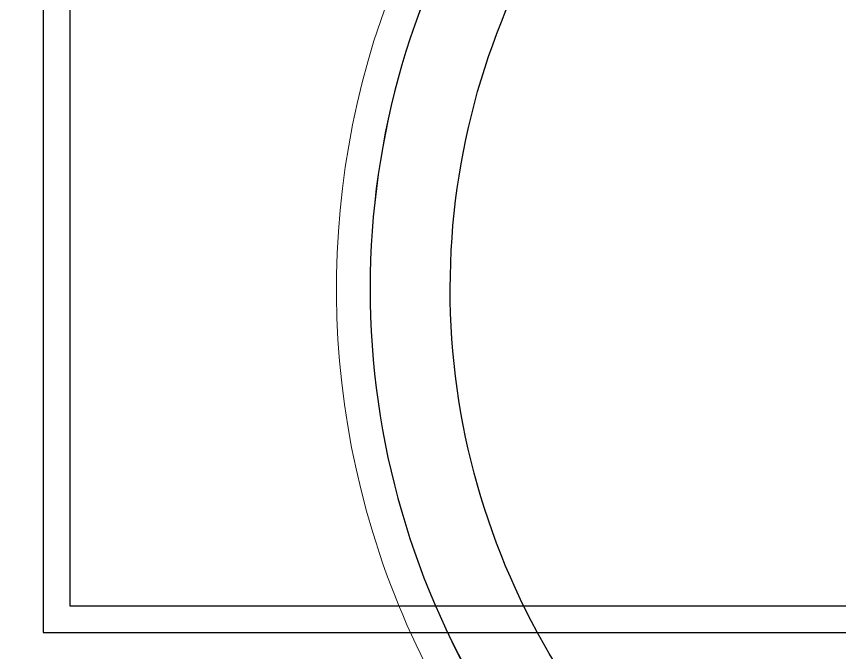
# Model space of a CAD drawing. Header units: millimetres. Extents: x 62878 to 70819, y -67946 to -61850.
# Drawn here: x 64968.8 to 65276.8, y -67235.3 to -66997.2 of the extents above; entities that cross this region are included whole.
import ezdxf

# ---------------------------------------------------------------- set-up
doc = ezdxf.new("R2010")
doc.units = ezdxf.units.MM
doc.layers.add('GOR-3', color=1, linetype='Continuous', lineweight=30)
doc.layers.add('PREKAST CEP.KAP-yeni', color=61, linetype='Continuous', lineweight=20)

msp = doc.modelspace()

# ---------------------------------------------------------------- linework, layer by layer
msp.add_lwpolyline([(68896.02, -63031.44), (69030.26, -63071.18), (69185.28, -62547.65), (68893, -62461.11, 1.044368), (68063.2, -62298.73, 0.204375), (63106.96, -62494.78, 0.353953), (62932.94, -62997.83), (63753.18, -65779.6), (64154.95, -67142.15), (65336.72, -66792.62), (65336.7, -66829.11), (65270.54, -66829.07, 0.626789), (65270.2, -67369.07), (65531.84, -67369.23, 0.926242), (66130.09, -67369.61), (66391.73, -67369.77, 0.626743), (66392.07, -66829.77), (66326.15, -66829.73), (66326.17, -66793.24), (67506.16, -67144.13), (68467.02, -63899.09), (68625.2, -63946.04), (68896.02, -63031.42)], format="xyb")
for points in [[(64978.8, -67227.8), (69093.8, -67227.8), (69093.8, -64287.8), (64978.8, -64287.8)], [(64988.8, -67217.8), (69083.8, -67217.8), (69083.8, -64297.8), (64988.8, -64297.8)]]:
    msp.add_lwpolyline(points, close=True)
at = {"layer": 'GOR-3'}
msp.add_lwpolyline([(65277.29, -67339.08, -0.609612), (65277.59, -66859.08)], format="xyb", dxfattribs=at)
msp.add_arc((65401.13, -67099.15), 300, 115.8063, 244.1224, dxfattribs=at)
at = {"layer": 'PREKAST CEP.KAP-yeni'}
msp.add_arc((65401.13, -67099.15), 312.6, 149.2689, 244.6574, dxfattribs=at)

doc.saveas('drawing.dxf')
